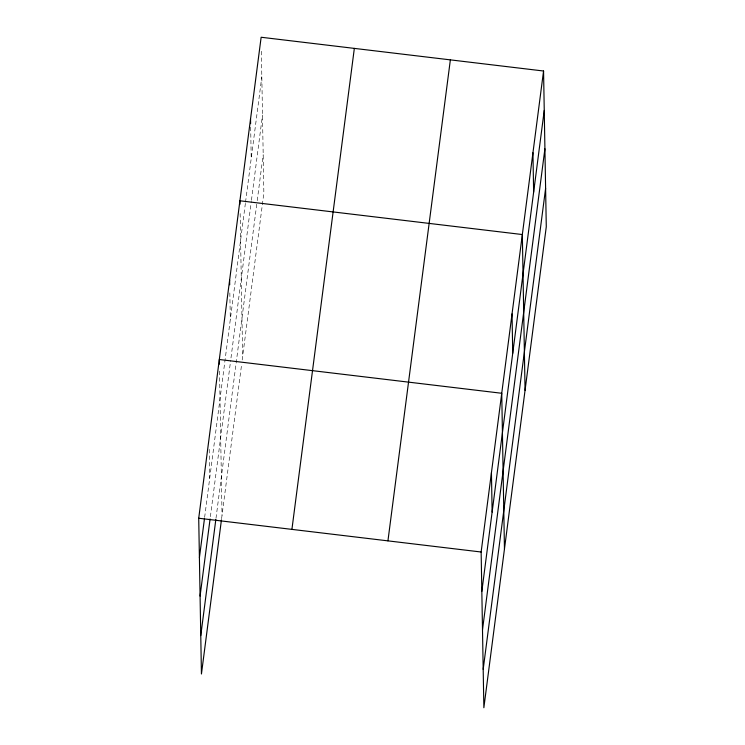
<?xml version="1.0" encoding="UTF-8"?>
<svg xmlns="http://www.w3.org/2000/svg" width="745" height="745" viewBox="0 0 745 745"><rect width="100%" height="100%" fill="white"/><g stroke="black" fill="none" stroke-linecap="round" stroke-linejoin="round"><path stroke-width="0.56" stroke-dasharray="3.73 2.79" d="M204.633 517.403L245.384 203.357M245.533 202.202L261.83 76.67M210.379 516.685L230.68 360.263M230.978 357.963L251.288 201.429M251.438 200.284L262.501 115.056M215.994 518.278L257.062 201.83M257.211 200.675L263.19 154.606M221.591 518.716L241.594 364.584M242.19 359.984L263.86 192.992L261.337 48.844M250.674 127.134L251.214 158.434M240.141 213.545L242.637 356.538M229.842 292.906L230.307 319.568M219.524 371.112L222.038 515.261M209.205 449.319L209.708 478.299"/><path stroke-width="1.12" d="M221.442 519.861L201.439 673.992L198.719 518.241L261.141 37.25L543.561 71.008L546.281 226.759L483.859 707.75L481.14 552.008L543.561 71.008M199.409 557.66L204.484 518.557M200.079 596.056L210.081 518.986M200.768 635.606L215.845 519.433M291.919 529.388L354.341 48.388M387.94 540.861L450.362 59.87M481.829 591.428L544.241 110.428M482.499 629.814L544.912 148.814M483.188 669.364L545.61 188.364M198.719 518.241L481.14 552.008M532.945 152.781L533.634 192.201M525.057 390.296L522.338 234.545L239.918 200.787L239.974 204.27M512.038 313.915L512.728 353.335M504.458 549.018L501.739 393.276L219.319 359.518L219.403 364.156M491.439 472.637L492.128 512.057M250.525 119.023L250.609 123.661M229.618 280.148L229.702 284.786"/></g></svg>
